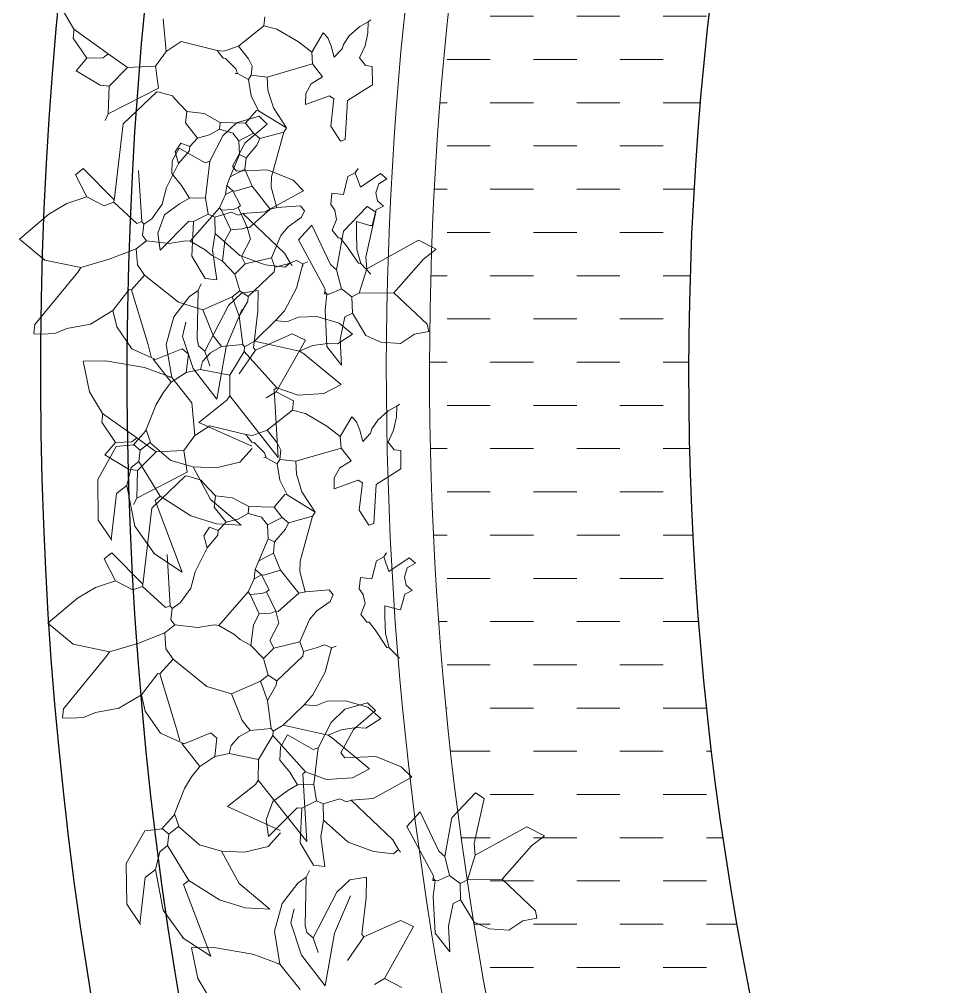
# Model space of a CAD drawing. Header units: millimetres. Extents: x 217.8 to 250.3, y 155.3 to 171.1.
# Drawn here: x 239.367 to 240.443, y 161.243 to 162.362 of the extents above; entities that cross this region are included whole.
import ezdxf

# ---------------------------------------------------------------- set-up
doc = ezdxf.new("R2010")
doc.units = ezdxf.units.MM
for name, color, linetype, lineweight in [('ACQUA', 151, 'Continuous', 20), ('VERDE_giardino', 74, 'Continuous', 9), ('VETRATE', 171, 'Continuous', 9)]:
    doc.layers.add(name, color=color, linetype=linetype, lineweight=lineweight)
doc.layers.add('PROIEZIONI', color=145, linetype='Continuous')

msp = doc.modelspace()

# ---------------------------------------------------------------- hatches: boundary and pattern name
at = {"layer": 'ACQUA'}
h = msp.add_hatch(dxfattribs=at)
h.set_pattern_fill('DASH', color=256, scale=0.4, style=0)
h.set_pattern_definition([(0, (358.711986, -43.13463), (0.05, 0.05), [0.05, -0.05])])
h.paths.add_polyline_path([(244.3418, 165.9229), (244.3418, 165.6204, -0.174446), (246.5631, 164.4613), (246.7837, 164.6645, 0.17708)])
h.paths.add_polyline_path([(243.3257, 165.9208, 2.20923), (247.8419, 161.9543), (247.5419, 161.9543, -2.193796), (243.3257, 165.6181)])

# ---------------------------------------------------------------- linework, layer by layer
at = {"layer": 'PROIEZIONI'}
for radius, end in [(4.45, 218.0722), (4.35, 219.1114), (3.7, 0)]:
    msp.add_arc((243.8419, 161.9543), radius, 42.6531, end, dxfattribs=at)
at = {"layer": 'VERDE_giardino'}
for p, q in [((239.4306, 162.3503), (239.4156, 162.3754)), ((239.5338, 162.3626), (239.5374, 162.3248)), ((239.6515, 162.3648), (239.6503, 162.3543)), ((239.771, 162.3588), (239.7611, 162.3534)), ((239.7706, 162.3464), (239.771, 162.3588)), ((239.771, 162.3588), (239.7739, 162.3611)), ((239.4297, 162.3401), (239.4309, 162.3507)), ((239.4703, 162.322), (239.4306, 162.3503)), ((239.6209, 162.331), (239.6503, 162.3543)), ((239.6652, 162.3505), (239.6503, 162.3543)), ((239.6902, 162.3358), (239.6652, 162.3505)), ((239.7055, 162.3237), (239.7188, 162.3462)), ((239.7241, 162.3406), (239.7188, 162.3462)), ((239.7611, 162.3534), (239.749, 162.3426)), ((239.7672, 162.3311), (239.7706, 162.3464)), ((239.4456, 162.3169), (239.4297, 162.3401)), ((239.5374, 162.3248), (239.5547, 162.3361)), ((239.5962, 162.3259), (239.5547, 162.3361)), ((239.7055, 162.3237), (239.6902, 162.3358)), ((239.7281, 162.3308), (239.7241, 162.3406)), ((239.7422, 162.3326), (239.7406, 162.3276)), ((239.749, 162.3426), (239.7422, 162.3326)), ((239.4644, 162.3173), (239.4703, 162.322)), ((239.4703, 162.322), (239.4924, 162.306)), ((239.5374, 162.3248), (239.5247, 162.3076)), ((239.5962, 162.3259), (239.6032, 162.3171)), ((239.5962, 162.3259), (239.6041, 162.325)), ((239.6041, 162.325), (239.6209, 162.331)), ((239.6209, 162.331), (239.6325, 162.3163)), ((239.7055, 162.3237), (239.7065, 162.3103)), ((239.7315, 162.318), (239.7281, 162.3308)), ((239.7406, 162.3276), (239.7315, 162.318)), ((239.7608, 162.3172), (239.7672, 162.3311)), ((239.4456, 162.3169), (239.4332, 162.3023)), ((239.4456, 162.3169), (239.4644, 162.3173)), ((239.6032, 162.3171), (239.6058, 162.3167)), ((239.6058, 162.3167), (239.6178, 162.3047)), ((239.6325, 162.3163), (239.6368, 162.3078)), ((239.654, 162.2951), (239.7065, 162.3103)), ((239.7065, 162.3103), (239.7182, 162.2955)), ((239.7677, 162.3084), (239.7608, 162.3172)), ((239.4332, 162.3023), (239.4607, 162.2857)), ((239.4712, 162.2845), (239.4924, 162.306)), ((239.4924, 162.306), (239.5247, 162.3076)), ((239.5247, 162.3076), (239.5285, 162.2823)), ((239.6171, 162.2994), (239.6198, 162.2991)), ((239.6178, 162.3047), (239.6198, 162.2991)), ((239.6198, 162.2991), (239.6323, 162.2923)), ((239.6368, 162.3078), (239.6356, 162.2972)), ((239.7756, 162.3075), (239.7677, 162.3084)), ((239.7756, 162.3075), (239.7758, 162.2861)), ((239.6323, 162.2923), (239.6356, 162.2972)), ((239.6323, 162.2923), (239.6354, 162.2732)), ((239.6356, 162.2972), (239.654, 162.2951)), ((239.6549, 162.2801), (239.654, 162.2951)), ((239.7182, 162.2955), (239.705, 162.2874)), ((239.4607, 162.2857), (239.4712, 162.2845)), ((239.4712, 162.2845), (239.4701, 162.2526)), ((239.4701, 162.2526), (239.5285, 162.2823)), ((239.5265, 162.278), (239.4874, 162.2409)), ((239.5292, 162.2777), (239.5265, 162.278)), ((239.5292, 162.2777), (239.5446, 162.2732)), ((239.6612, 162.2597), (239.6549, 162.2801)), ((239.705, 162.2874), (239.6986, 162.2759)), ((239.7758, 162.2861), (239.747, 162.2681)), ((239.5446, 162.2732), (239.547, 162.2703)), ((239.547, 162.2703), (239.5612, 162.2552)), ((239.6354, 162.2732), (239.6441, 162.2562)), ((239.6986, 162.2759), (239.6983, 162.2632)), ((239.6983, 162.2632), (239.7262, 162.2732)), ((239.7262, 162.2732), (239.7312, 162.27)), ((239.7312, 162.27), (239.7275, 162.2384)), ((239.747, 162.2681), (239.7444, 162.223)), ((239.5612, 162.2552), (239.5597, 162.2421)), ((239.5612, 162.2552), (239.581, 162.253)), ((239.6291, 162.2419), (239.6415, 162.2565)), ((239.6415, 162.2565), (239.6441, 162.2562)), ((239.6441, 162.2562), (239.6765, 162.2363)), ((239.6765, 162.2363), (239.6612, 162.2597)), ((239.4701, 162.2526), (239.4666, 162.245)), ((239.581, 162.253), (239.5998, 162.2427)), ((239.6446, 162.2499), (239.6185, 162.2423)), ((239.6542, 162.2407), (239.6446, 162.2499)), ((239.4874, 162.2409), (239.4774, 162.1556)), ((239.5597, 162.2421), (239.5736, 162.2244)), ((239.5874, 162.2281), (239.5989, 162.2348)), ((239.5989, 162.2348), (239.5998, 162.2427)), ((239.5989, 162.2348), (239.6144, 162.2303)), ((239.5998, 162.2427), (239.6291, 162.2419)), ((239.6185, 162.2423), (239.6026, 162.227)), ((239.6287, 162.2191), (239.6542, 162.2407)), ((239.6291, 162.2419), (239.6384, 162.2301)), ((239.6732, 162.2314), (239.6765, 162.2363)), ((239.7275, 162.2384), (239.7388, 162.221)), ((239.5645, 162.2148), (239.5736, 162.2244)), ((239.5736, 162.2244), (239.5874, 162.2281)), ((239.6026, 162.227), (239.5878, 162.1978)), ((239.6144, 162.2303), (239.6213, 162.2215)), ((239.6213, 162.2215), (239.6384, 162.2301)), ((239.6213, 162.2215), (239.6221, 162.2054)), ((239.6384, 162.2301), (239.6457, 162.2239)), ((239.6421, 162.2164), (239.6457, 162.2239)), ((239.6457, 162.2239), (239.6732, 162.2314)), ((239.6732, 162.2314), (239.6591, 162.1796)), ((239.7388, 162.221), (239.7444, 162.223)), ((239.5521, 162.2127), (239.544, 162.1984)), ((239.5478, 162.2088), (239.5543, 162.2187)), ((239.5515, 162.195), (239.5639, 162.2095)), ((239.5521, 162.2127), (239.5822, 162.1958)), ((239.5543, 162.2187), (239.5645, 162.2148)), ((239.5639, 162.2095), (239.5645, 162.2148)), ((239.6138, 162.1921), (239.6287, 162.2191)), ((239.6297, 162.2018), (239.6421, 162.2164)), ((239.544, 162.1984), (239.5436, 162.1837)), ((239.5515, 162.195), (239.5478, 162.2088)), ((239.6111, 162.1799), (239.6221, 162.2054)), ((239.6221, 162.2054), (239.6297, 162.2018)), ((239.6282, 162.1886), (239.6297, 162.2018)), ((239.4325, 162.1822), (239.4413, 162.1892)), ((239.4413, 162.1892), (239.4771, 162.153)), ((239.5089, 162.1279), (239.5051, 162.1871)), ((239.5375, 162.1672), (239.5515, 162.195)), ((239.5822, 162.1958), (239.5878, 162.1978)), ((239.5828, 162.1556), (239.5878, 162.1978)), ((239.6111, 162.1799), (239.6282, 162.1886)), ((239.6138, 162.1921), (239.6184, 162.1862)), ((239.6545, 162.1878), (239.6184, 162.1862)), ((239.6282, 162.1886), (239.6365, 162.1689)), ((239.684, 162.1758), (239.6545, 162.1878)), ((239.7591, 162.1893), (239.7558, 162.1843)), ((239.4455, 162.1567), (239.4325, 162.1822)), ((239.5436, 162.1837), (239.5551, 162.1696)), ((239.6072, 162.1697), (239.6111, 162.1799)), ((239.6591, 162.1796), (239.6587, 162.1676)), ((239.6959, 162.1637), (239.684, 162.1758)), ((239.7422, 162.1592), (239.7473, 162.18)), ((239.7473, 162.18), (239.7558, 162.1843)), ((239.7558, 162.1843), (239.7619, 162.1676)), ((239.7619, 162.1676), (239.7851, 162.1835)), ((239.783, 162.1717), (239.7924, 162.1773)), ((239.7851, 162.1835), (239.7924, 162.1773)), ((239.5375, 162.1672), (239.5327, 162.1483)), ((239.5551, 162.1696), (239.5641, 162.1552)), ((239.606, 162.1592), (239.6072, 162.1697)), ((239.6072, 162.1697), (239.6145, 162.1635)), ((239.6172, 162.1632), (239.6365, 162.1689)), ((239.6365, 162.1689), (239.6575, 162.1425)), ((239.6587, 162.1676), (239.6651, 162.144)), ((239.7798, 162.1611), (239.783, 162.1717)), ((239.4224, 162.149), (239.4455, 162.1567)), ((239.4455, 162.1567), (239.4656, 162.1463)), ((239.4771, 162.153), (239.4774, 162.1556)), ((239.5641, 162.1552), (239.5526, 162.1485)), ((239.5641, 162.1552), (239.5828, 162.1556)), ((239.5828, 162.1556), (239.5859, 162.1366)), ((239.5989, 162.144), (239.606, 162.1592)), ((239.606, 162.1592), (239.6145, 162.1635)), ((239.6145, 162.1635), (239.6232, 162.1465)), ((239.6145, 162.1635), (239.6172, 162.1632)), ((239.6514, 162.1392), (239.6959, 162.1637)), ((239.7275, 162.1476), (239.729, 162.1608)), ((239.729, 162.1608), (239.7422, 162.1592)), ((239.7816, 162.1518), (239.7798, 162.1611)), ((239.4016, 162.1367), (239.4224, 162.149)), ((239.4656, 162.1463), (239.4768, 162.1503)), ((239.4768, 162.1503), (239.4771, 162.153)), ((239.4768, 162.1503), (239.5033, 162.1259)), ((239.5327, 162.1483), (239.5205, 162.1313)), ((239.5526, 162.1485), (239.5354, 162.1356)), ((239.565, 162.1053), (239.5989, 162.144)), ((239.5989, 162.144), (239.6012, 162.1411)), ((239.6147, 162.1421), (239.6203, 162.1442)), ((239.6232, 162.1465), (239.6203, 162.1442)), ((239.6203, 162.1442), (239.631, 162.1215)), ((239.6336, 162.1212), (239.6575, 162.1425)), ((239.6575, 162.1425), (239.6657, 162.1442)), ((239.6657, 162.1442), (239.6926, 162.1463)), ((239.6926, 162.1463), (239.6973, 162.1405)), ((239.7321, 162.1412), (239.7275, 162.1476)), ((239.7423, 162.1167), (239.7697, 162.1455)), ((239.7697, 162.1455), (239.7797, 162.139)), ((239.7802, 162.1414), (239.7887, 162.1457)), ((239.7887, 162.1457), (239.7816, 162.1518)), ((239.3674, 162.1076), (239.4016, 162.1367)), ((239.5205, 162.1313), (239.5112, 162.1249)), ((239.5354, 162.1356), (239.5277, 162.1144)), ((239.5689, 162.1279), (239.5859, 162.1366)), ((239.5859, 162.1366), (239.5935, 162.133)), ((239.5935, 162.133), (239.6129, 162.1388)), ((239.5935, 162.133), (239.594, 162.1143)), ((239.6012, 162.1411), (239.6147, 162.1421)), ((239.6012, 162.1411), (239.6119, 162.1184)), ((239.6129, 162.1388), (239.6205, 162.1352)), ((239.6205, 162.1352), (239.626, 162.1372)), ((239.626, 162.1372), (239.6514, 162.1392)), ((239.626, 162.1372), (239.6741, 162.0915)), ((239.6937, 162.1329), (239.6782, 162.122)), ((239.6973, 162.1405), (239.6937, 162.1329)), ((239.7342, 162.1304), (239.7321, 162.1412)), ((239.7797, 162.139), (239.7682, 162.0869)), ((239.7754, 162.1233), (239.7802, 162.1414)), ((239.5033, 162.1259), (239.5089, 162.1279)), ((239.5089, 162.1279), (239.5112, 162.1249)), ((239.5112, 162.1249), (239.5097, 162.1118)), ((239.5303, 162.0951), (239.5636, 162.1285)), ((239.5636, 162.1285), (239.5689, 162.1279)), ((239.5689, 162.1279), (239.5669, 162.0881)), ((239.6254, 162.1195), (239.631, 162.1215)), ((239.631, 162.1215), (239.6347, 162.1078)), ((239.631, 162.1215), (239.6336, 162.1212)), ((239.6782, 162.122), (239.6699, 162.112)), ((239.6904, 162.1068), (239.7058, 162.1237)), ((239.7058, 162.1237), (239.7272, 162.0784)), ((239.7293, 162.118), (239.7342, 162.1304)), ((239.7572, 162.1281), (239.7727, 162.1236)), ((239.7573, 162.1154), (239.7572, 162.1281)), ((239.7727, 162.1236), (239.7754, 162.1233)), ((239.5097, 162.1118), (239.5143, 162.1059)), ((239.5277, 162.1144), (239.5303, 162.0951)), ((239.594, 162.1143), (239.5909, 162.0948)), ((239.594, 162.1143), (239.6223, 162.0886)), ((239.6051, 162.1059), (239.6119, 162.1184)), ((239.6119, 162.1184), (239.6254, 162.1195)), ((239.6699, 162.112), (239.6589, 162.0862)), ((239.734, 162.1121), (239.7293, 162.118)), ((239.734, 162.1121), (239.7363, 162.1092)), ((239.7344, 162.0722), (239.7423, 162.1167)), ((239.7363, 162.1092), (239.7389, 162.1088)), ((239.7389, 162.1088), (239.7459, 162.1)), ((239.7578, 162.0957), (239.7573, 162.1154)), ((239.3967, 162.0833), (239.3674, 162.1076)), ((239.5025, 162.0966), (239.5143, 162.1059)), ((239.5143, 162.1059), (239.5406, 162.1028)), ((239.5406, 162.1028), (239.5597, 162.1059)), ((239.5597, 162.1059), (239.565, 162.1053)), ((239.565, 162.1053), (239.5825, 162.0952)), ((239.6023, 162.0822), (239.6051, 162.1059)), ((239.6347, 162.1078), (239.6243, 162.0876)), ((239.6904, 162.1068), (239.7211, 162.0498)), ((239.7459, 162.1), (239.7596, 162.0797)), ((239.7693, 162.0735), (239.8292, 162.1065)), ((239.8292, 162.1065), (239.8494, 162.0961)), ((239.5025, 162.0966), (239.4713, 162.0844)), ((239.5039, 162.0781), (239.5025, 162.0966)), ((239.5669, 162.0881), (239.5825, 162.0622)), ((239.5825, 162.0952), (239.5898, 162.089)), ((239.5898, 162.089), (239.6023, 162.0822)), ((239.5909, 162.0948), (239.5957, 162.0607)), ((239.6223, 162.0886), (239.6519, 162.0778)), ((239.6243, 162.0876), (239.6286, 162.0791)), ((239.6741, 162.0915), (239.6807, 162.0801)), ((239.7622, 162.0794), (239.7578, 162.0957)), ((239.7682, 162.0869), (239.7693, 162.0735)), ((239.8347, 162.0845), (239.8494, 162.0961)), ((239.4385, 162.0747), (239.3967, 162.0833)), ((239.4713, 162.0844), (239.4385, 162.0747)), ((239.5123, 162.0661), (239.5039, 162.0781)), ((239.6023, 162.0822), (239.6166, 162.0672)), ((239.6166, 162.0672), (239.6286, 162.0791)), ((239.6286, 162.0791), (239.6589, 162.0862)), ((239.6519, 162.0778), (239.6749, 162.0754)), ((239.6589, 162.0862), (239.6629, 162.0751)), ((239.6629, 162.0751), (239.6767, 162.0788)), ((239.6749, 162.0754), (239.6807, 162.0801)), ((239.6767, 162.0788), (239.6878, 162.0828)), ((239.6807, 162.0801), (239.6831, 162.0771)), ((239.6878, 162.0828), (239.6954, 162.0793)), ((239.6881, 162.051), (239.6954, 162.0793)), ((239.6951, 162.0766), (239.6954, 162.0793)), ((239.6954, 162.0793), (239.701, 162.0813)), ((239.7272, 162.0784), (239.7344, 162.0722)), ((239.7596, 162.0797), (239.7622, 162.0794)), ((239.7622, 162.0794), (239.7741, 162.0673)), ((239.8007, 162.0457), (239.8347, 162.0845)), ((239.3854, 162.0089), (239.4353, 162.0698)), ((239.4353, 162.0698), (239.4385, 162.0747)), ((239.497, 162.0492), (239.5123, 162.0661)), ((239.5123, 162.0661), (239.5513, 162.0348)), ((239.6166, 162.0672), (239.6223, 162.0478)), ((239.6322, 162.0413), (239.6623, 162.0698)), ((239.6623, 162.0698), (239.6629, 162.0751)), ((239.7344, 162.0722), (239.7399, 162.0502)), ((239.7606, 162.0451), (239.7693, 162.0735)), ((239.5741, 162.0483), (239.5776, 162.0559)), ((239.5825, 162.0622), (239.5957, 162.0607)), ((239.4754, 162.025), (239.4943, 162.0495)), ((239.4943, 162.0495), (239.497, 162.0492)), ((239.497, 162.0492), (239.5162, 161.9855)), ((239.5643, 162.0414), (239.5741, 162.0483)), ((239.5741, 162.0483), (239.5729, 161.9924)), ((239.6094, 162.0308), (239.6244, 162.0451)), ((239.6135, 162.0408), (239.6223, 162.0478)), ((239.6223, 162.0478), (239.6322, 162.0413)), ((239.6435, 162.0482), (239.6244, 162.0451)), ((239.6433, 162.0242), (239.6435, 162.0482)), ((239.674, 162.0248), (239.6881, 162.051)), ((239.7205, 162.0445), (239.7208, 162.0471)), ((239.7205, 162.0445), (239.7231, 162.0442)), ((239.7208, 162.0471), (239.7211, 162.0498)), ((239.7208, 162.0471), (239.7231, 162.0442)), ((239.7231, 162.0442), (239.721, 162.0257)), ((239.7231, 162.0442), (239.7258, 162.0439)), ((239.7258, 162.0439), (239.7399, 162.0502)), ((239.7399, 162.0502), (239.7521, 162.0408)), ((239.7521, 162.0408), (239.7606, 162.0451)), ((239.7606, 162.0451), (239.8007, 162.0457)), ((239.8007, 162.0457), (239.8392, 162.0092)), ((239.5461, 162.0178), (239.5643, 162.0414)), ((239.5513, 162.0348), (239.5797, 162.0261)), ((239.5797, 162.0261), (239.6135, 162.0408)), ((239.5922, 161.9981), (239.6094, 162.0308)), ((239.6135, 162.0408), (239.6215, 162.0185)), ((239.6215, 162.0185), (239.6316, 162.036)), ((239.6316, 162.036), (239.6322, 162.0413)), ((239.7521, 162.0408), (239.7526, 162.022)), ((239.4496, 162.0093), (239.4754, 162.025)), ((239.4801, 162.0061), (239.4754, 162.025)), ((239.5797, 162.0261), (239.5921, 161.9953)), ((239.6253, 162.0267), (239.6066, 161.9833)), ((239.6384, 161.982), (239.6433, 162.0242)), ((239.6637, 162.0136), (239.674, 162.0248)), ((239.7232, 161.9835), (239.721, 162.0257)), ((239.744, 162.0177), (239.7526, 162.022)), ((239.7526, 162.022), (239.7682, 161.9962)), ((239.3842, 161.9983), (239.3854, 162.0089)), ((239.4223, 162.0045), (239.4496, 162.0093)), ((239.5374, 161.9859), (239.5461, 162.0178)), ((239.5562, 161.9952), (239.5598, 162.0116)), ((239.6215, 162.0185), (239.6257, 161.986)), ((239.6395, 161.9897), (239.6637, 162.0136)), ((239.6637, 162.0136), (239.6663, 162.0132)), ((239.6768, 162.012), (239.6663, 162.0132)), ((239.6903, 162.0174), (239.6768, 162.012)), ((239.7114, 162.0182), (239.6903, 162.0174)), ((239.7373, 162.0106), (239.7114, 162.0182)), ((239.7526, 161.9978), (239.7373, 162.0106)), ((239.7383, 161.9917), (239.744, 162.0177)), ((239.8392, 162.0092), (239.8409, 162.001)), ((239.393, 161.9979), (239.3842, 161.9983)), ((239.4085, 161.9986), (239.393, 161.9979)), ((239.4223, 162.0045), (239.4085, 161.9986)), ((239.4976, 161.9807), (239.4801, 162.0061)), ((239.5818, 161.978), (239.5922, 161.9981)), ((239.6407, 161.9791), (239.683, 161.9982)), ((239.6982, 161.991), (239.683, 161.9982)), ((239.7526, 161.9978), (239.7352, 161.9865)), ((239.8084, 161.987), (239.8245, 161.9976)), ((239.8245, 161.9976), (239.8409, 162.001)), ((239.5374, 161.9859), (239.5436, 161.9478)), ((239.5683, 161.9579), (239.5562, 161.9952)), ((239.5729, 161.9924), (239.5746, 161.9842)), ((239.5921, 161.9953), (239.6014, 161.9835)), ((239.6014, 161.9835), (239.6257, 161.986)), ((239.6257, 161.986), (239.628, 161.983)), ((239.628, 161.983), (239.6395, 161.9897)), ((239.6395, 161.9897), (239.6916, 161.9782)), ((239.6644, 161.9309), (239.6982, 161.991)), ((239.7065, 161.9845), (239.724, 161.987)), ((239.724, 161.987), (239.7352, 161.9865)), ((239.7383, 161.9917), (239.74, 161.9619)), ((239.7682, 161.9962), (239.7855, 161.9884)), ((239.7855, 161.9884), (239.8084, 161.987)), ((239.5249, 161.9685), (239.4976, 161.9807)), ((239.5162, 161.9855), (239.5199, 161.9717)), ((239.5249, 161.9685), (239.5557, 161.9809)), ((239.5557, 161.9809), (239.563, 161.9747)), ((239.563, 161.9747), (239.5605, 161.9536)), ((239.5746, 161.9842), (239.5818, 161.978)), ((239.5883, 161.9762), (239.5794, 161.9662)), ((239.5818, 161.978), (239.5879, 161.9613)), ((239.6014, 161.9835), (239.5883, 161.9762)), ((239.6066, 161.9833), (239.596, 161.9226)), ((239.6108, 161.9503), (239.6274, 161.9778)), ((239.6407, 161.9791), (239.6215, 161.952)), ((239.6274, 161.9778), (239.628, 161.983)), ((239.6274, 161.9778), (239.6652, 161.9359)), ((239.6407, 161.9791), (239.6384, 161.982)), ((239.6916, 161.9782), (239.7065, 161.9845)), ((239.6916, 161.9782), (239.6965, 161.975)), ((239.6965, 161.975), (239.7395, 161.9394)), ((239.74, 161.9619), (239.7232, 161.9835)), ((239.4412, 161.9664), (239.4669, 161.967)), ((239.4486, 161.9312), (239.4412, 161.9664)), ((239.4669, 161.967), (239.5123, 161.9592)), ((239.5222, 161.9688), (239.5431, 161.9423)), ((239.5222, 161.9688), (239.5249, 161.9685)), ((239.5794, 161.9662), (239.5769, 161.957)), ((239.5123, 161.9592), (239.5436, 161.9478)), ((239.5431, 161.9423), (239.5605, 161.9536)), ((239.5605, 161.9536), (239.5769, 161.957)), ((239.596, 161.9226), (239.5683, 161.9579)), ((239.5769, 161.957), (239.6108, 161.9503)), ((239.5431, 161.9423), (239.5337, 161.93)), ((239.5436, 161.9478), (239.5409, 161.9481)), ((239.5436, 161.9478), (239.5668, 161.9184)), ((239.6108, 161.9503), (239.6107, 161.9263)), ((239.4636, 161.9061), (239.4486, 161.9312)), ((239.5337, 161.93), (239.5255, 161.9164)), ((239.6644, 161.9309), (239.653, 161.9243)), ((239.6623, 161.9336), (239.6652, 161.9359)), ((239.6668, 161.8553), (239.6623, 161.9336)), ((239.6644, 161.9309), (239.6846, 161.9205)), ((239.6898, 161.9272), (239.6652, 161.9359)), ((239.7395, 161.9394), (239.7196, 161.9292)), ((239.5751, 161.8958), (239.6074, 161.9214)), ((239.6074, 161.9214), (239.6107, 161.9263)), ((239.6107, 161.9263), (239.6668, 161.8553)), ((239.6846, 161.9205), (239.6833, 161.91)), ((239.7196, 161.9292), (239.6898, 161.9272)), ((239.5255, 161.9164), (239.5132, 161.8855)), ((239.5668, 161.9184), (239.5704, 161.8806)), ((239.6539, 161.8868), (239.6833, 161.91)), ((239.6982, 161.9062), (239.6833, 161.91)), ((239.7941, 161.9092), (239.7821, 161.8983)), ((239.804, 161.9145), (239.7941, 161.9092)), ((239.8036, 161.9022), (239.804, 161.9145)), ((239.804, 161.9145), (239.807, 161.9168)), ((239.4627, 161.8959), (239.4639, 161.9064)), ((239.5033, 161.8778), (239.4636, 161.9061)), ((239.7232, 161.8915), (239.6982, 161.9062)), ((239.7385, 161.8795), (239.7518, 161.902)), ((239.7572, 161.8964), (239.7518, 161.902)), ((239.7612, 161.8866), (239.7572, 161.8964)), ((239.7821, 161.8983), (239.7752, 161.8884)), ((239.8003, 161.8869), (239.8036, 161.9022)), ((239.4787, 161.8726), (239.4627, 161.8959)), ((239.5132, 161.8855), (239.499, 161.8695)), ((239.5139, 161.8872), (239.519, 161.873)), ((239.5704, 161.8806), (239.5877, 161.8919)), ((239.6362, 161.8681), (239.5751, 161.8958)), ((239.6293, 161.8816), (239.5877, 161.8919)), ((239.6372, 161.8807), (239.6539, 161.8868)), ((239.6539, 161.8868), (239.6655, 161.872)), ((239.7385, 161.8795), (239.7232, 161.8915)), ((239.7645, 161.8738), (239.7612, 161.8866)), ((239.7752, 161.8884), (239.7737, 161.8834)), ((239.7938, 161.873), (239.8003, 161.8869)), ((239.4974, 161.8731), (239.5033, 161.8778)), ((239.5033, 161.8778), (239.5255, 161.8618)), ((239.5704, 161.8806), (239.5577, 161.8634)), ((239.6293, 161.8816), (239.6362, 161.8728)), ((239.6293, 161.8816), (239.6372, 161.8807)), ((239.7385, 161.8795), (239.7396, 161.866)), ((239.7737, 161.8834), (239.7645, 161.8738)), ((239.4795, 161.8678), (239.4581, 161.8298)), ((239.4787, 161.8726), (239.4663, 161.8581)), ((239.4787, 161.8726), (239.4974, 161.8731)), ((239.4795, 161.8678), (239.4999, 161.8699)), ((239.4999, 161.8699), (239.5072, 161.8637)), ((239.5057, 161.8506), (239.5072, 161.8637)), ((239.519, 161.873), (239.5072, 161.8637)), ((239.5426, 161.8516), (239.5183, 161.8726)), ((239.5255, 161.8618), (239.5577, 161.8634)), ((239.5577, 161.8634), (239.5615, 161.8381)), ((239.6223, 161.8496), (239.6365, 161.8656)), ((239.6362, 161.8728), (239.6389, 161.8725)), ((239.6389, 161.8725), (239.6508, 161.8604)), ((239.6655, 161.872), (239.6699, 161.8635)), ((239.6699, 161.8635), (239.6686, 161.853)), ((239.6871, 161.8508), (239.7396, 161.866)), ((239.7396, 161.866), (239.7512, 161.8513)), ((239.8008, 161.8642), (239.7938, 161.873)), ((239.8087, 161.8632), (239.8008, 161.8642)), ((239.8087, 161.8632), (239.8088, 161.8419)), ((239.4663, 161.8581), (239.4937, 161.8415)), ((239.5042, 161.8403), (239.5255, 161.8618)), ((239.5684, 161.8442), (239.5426, 161.8516)), ((239.6502, 161.8552), (239.6528, 161.8548)), ((239.6508, 161.8604), (239.6528, 161.8548)), ((239.6528, 161.8548), (239.6654, 161.848)), ((239.6654, 161.848), (239.6686, 161.853)), ((239.6686, 161.853), (239.6871, 161.8508)), ((239.4917, 161.8228), (239.4968, 161.8436)), ((239.4937, 161.8415), (239.5042, 161.8403)), ((239.4968, 161.8436), (239.5057, 161.8506)), ((239.5042, 161.8403), (239.5032, 161.8083)), ((239.5057, 161.8506), (239.5303, 161.8103)), ((239.5886, 161.8066), (239.5684, 161.8442)), ((239.5684, 161.8442), (239.5949, 161.8431)), ((239.5949, 161.8431), (239.6223, 161.8496)), ((239.6654, 161.848), (239.6685, 161.829)), ((239.6879, 161.8358), (239.6871, 161.8508)), ((239.7381, 161.8432), (239.7316, 161.8317)), ((239.7512, 161.8513), (239.7381, 161.8432)), ((239.8088, 161.8419), (239.78, 161.8239)), ((239.4581, 161.8298), (239.4587, 161.7828)), ((239.5032, 161.8083), (239.5615, 161.8381)), ((239.5595, 161.8338), (239.5205, 161.7967)), ((239.5622, 161.8334), (239.5595, 161.8338)), ((239.5622, 161.8334), (239.5777, 161.829)), ((239.6942, 161.8155), (239.6879, 161.8358)), ((239.7316, 161.8317), (239.7314, 161.8189)), ((239.4799, 161.8135), (239.4917, 161.8228)), ((239.5009, 161.7759), (239.4917, 161.8228)), ((239.5777, 161.829), (239.58, 161.826)), ((239.58, 161.826), (239.5943, 161.811)), ((239.6685, 161.829), (239.6771, 161.8119)), ((239.7314, 161.8189), (239.7593, 161.829)), ((239.7593, 161.829), (239.7642, 161.8257)), ((239.7642, 161.8257), (239.7605, 161.7941)), ((239.78, 161.8239), (239.7774, 161.7788)), ((239.4737, 161.7603), (239.4799, 161.8135)), ((239.5032, 161.8083), (239.4996, 161.8008)), ((239.5303, 161.8103), (239.5244, 161.8056)), ((239.5303, 161.8103), (239.5659, 161.7878)), ((239.624, 161.777), (239.5886, 161.8066)), ((239.5943, 161.811), (239.5927, 161.7978)), ((239.5943, 161.811), (239.6141, 161.8087)), ((239.6141, 161.8087), (239.6328, 161.7984)), ((239.6621, 161.7977), (239.6745, 161.8122)), ((239.6745, 161.8122), (239.6771, 161.8119)), ((239.6771, 161.8119), (239.7095, 161.7921)), ((239.7095, 161.7921), (239.6942, 161.8155)), ((239.5205, 161.7967), (239.5105, 161.7114)), ((239.5244, 161.8056), (239.5559, 161.7225)), ((239.5927, 161.7978), (239.6067, 161.7802)), ((239.6319, 161.7905), (239.6328, 161.7984)), ((239.6328, 161.7984), (239.6621, 161.7977)), ((239.6621, 161.7977), (239.6714, 161.7859)), ((239.5659, 161.7878), (239.5955, 161.7784)), ((239.6204, 161.7839), (239.6319, 161.7905)), ((239.6319, 161.7905), (239.6474, 161.7861)), ((239.6474, 161.7861), (239.6544, 161.7772)), ((239.6544, 161.7772), (239.6714, 161.7859)), ((239.6714, 161.7859), (239.6787, 161.7797)), ((239.6787, 161.7797), (239.7063, 161.7872)), ((239.7063, 161.7872), (239.6922, 161.7354)), ((239.7063, 161.7872), (239.7095, 161.7921)), ((239.7605, 161.7941), (239.7718, 161.7768)), ((239.4587, 161.7828), (239.4744, 161.7594)), ((239.5238, 161.7438), (239.5009, 161.7759)), ((239.5808, 161.7645), (239.5873, 161.7744)), ((239.5873, 161.7744), (239.5975, 161.7706)), ((239.5955, 161.7784), (239.624, 161.777)), ((239.5975, 161.7706), (239.6067, 161.7802)), ((239.6067, 161.7802), (239.6204, 161.7839)), ((239.6544, 161.7772), (239.6552, 161.7611)), ((239.6751, 161.7721), (239.6787, 161.7797)), ((239.7718, 161.7768), (239.7774, 161.7788)), ((239.5845, 161.7507), (239.5808, 161.7645)), ((239.5845, 161.7507), (239.5969, 161.7653)), ((239.5969, 161.7653), (239.5975, 161.7706)), ((239.6627, 161.7575), (239.6751, 161.7721)), ((239.5706, 161.723), (239.5845, 161.7507)), ((239.6442, 161.7357), (239.6552, 161.7611)), ((239.6552, 161.7611), (239.6627, 161.7575)), ((239.6612, 161.7444), (239.6627, 161.7575)), ((239.4655, 161.738), (239.4744, 161.745)), ((239.4744, 161.745), (239.5101, 161.7087)), ((239.5226, 161.7444), (239.5559, 161.7225)), ((239.5419, 161.6836), (239.5382, 161.7428)), ((239.6442, 161.7357), (239.6612, 161.7444)), ((239.6612, 161.7444), (239.6696, 161.7247)), ((239.7803, 161.7357), (239.7889, 161.7401)), ((239.7921, 161.745), (239.7889, 161.7401)), ((239.7889, 161.7401), (239.7949, 161.7233)), ((239.4785, 161.7124), (239.4655, 161.738)), ((239.6403, 161.7255), (239.6442, 161.7357)), ((239.6922, 161.7354), (239.6918, 161.7233)), ((239.7752, 161.715), (239.7803, 161.7357)), ((239.7949, 161.7233), (239.8181, 161.7393)), ((239.816, 161.7274), (239.8254, 161.7331)), ((239.8181, 161.7393), (239.8254, 161.7331)), ((239.5706, 161.723), (239.5658, 161.704)), ((239.639, 161.7149), (239.6403, 161.7255)), ((239.639, 161.7149), (239.6476, 161.7193)), ((239.6403, 161.7255), (239.6476, 161.7193)), ((239.6476, 161.7193), (239.6562, 161.7022)), ((239.6476, 161.7193), (239.6502, 161.719)), ((239.6502, 161.719), (239.6696, 161.7247)), ((239.6696, 161.7247), (239.6905, 161.6982)), ((239.6918, 161.7233), (239.6981, 161.6998)), ((239.8129, 161.7169), (239.816, 161.7274)), ((239.4554, 161.7047), (239.4785, 161.7124)), ((239.4785, 161.7124), (239.4987, 161.7021)), ((239.4987, 161.7021), (239.5098, 161.7061)), ((239.5098, 161.7061), (239.5101, 161.7087)), ((239.5098, 161.7061), (239.5363, 161.6816)), ((239.5101, 161.7087), (239.5105, 161.7114)), ((239.6319, 161.6998), (239.639, 161.7149)), ((239.7605, 161.7033), (239.7621, 161.7165)), ((239.7621, 161.7165), (239.7752, 161.715)), ((239.8147, 161.7075), (239.8129, 161.7169)), ((239.8217, 161.7015), (239.8147, 161.7075)), ((239.4347, 161.6925), (239.4554, 161.7047)), ((239.5658, 161.704), (239.5535, 161.6871)), ((239.598, 161.661), (239.6319, 161.6998)), ((239.6319, 161.6998), (239.6342, 161.6968)), ((239.6342, 161.6968), (239.6477, 161.6979)), ((239.6342, 161.6968), (239.6449, 161.6742)), ((239.6477, 161.6979), (239.6533, 161.6999)), ((239.6562, 161.7022), (239.6533, 161.6999)), ((239.6533, 161.6999), (239.664, 161.6773)), ((239.6666, 161.677), (239.6905, 161.6982)), ((239.6905, 161.6982), (239.6987, 161.6999)), ((239.6987, 161.6999), (239.7257, 161.7021)), ((239.7257, 161.7021), (239.7303, 161.6962)), ((239.7303, 161.6962), (239.7267, 161.6886)), ((239.7651, 161.6969), (239.7605, 161.7033)), ((239.7672, 161.6862), (239.7651, 161.6969)), ((239.8084, 161.679), (239.8132, 161.6971)), ((239.8132, 161.6971), (239.8217, 161.7015)), ((239.4004, 161.6634), (239.4347, 161.6925)), ((239.5363, 161.6816), (239.5419, 161.6836)), ((239.5419, 161.6836), (239.5442, 161.6807)), ((239.5535, 161.6871), (239.5442, 161.6807)), ((239.7267, 161.6886), (239.7113, 161.6777)), ((239.7624, 161.6737), (239.7672, 161.6862)), ((239.7903, 161.6838), (239.8058, 161.6793)), ((239.7903, 161.6712), (239.7903, 161.6838)), ((239.5442, 161.6807), (239.5427, 161.6675)), ((239.6381, 161.6616), (239.6449, 161.6742)), ((239.6449, 161.6742), (239.6584, 161.6753)), ((239.6584, 161.6753), (239.664, 161.6773)), ((239.664, 161.6773), (239.6677, 161.6635)), ((239.664, 161.6773), (239.6666, 161.677)), ((239.7113, 161.6777), (239.7029, 161.6677)), ((239.767, 161.6679), (239.7624, 161.6737)), ((239.8058, 161.6793), (239.8084, 161.679)), ((239.4297, 161.6391), (239.4004, 161.6634)), ((239.5356, 161.6523), (239.5473, 161.6616)), ((239.5427, 161.6675), (239.5473, 161.6616)), ((239.5473, 161.6616), (239.5737, 161.6585)), ((239.5737, 161.6585), (239.5927, 161.6616)), ((239.5927, 161.6616), (239.598, 161.661)), ((239.6353, 161.6379), (239.6381, 161.6616)), ((239.6677, 161.6635), (239.6573, 161.6434)), ((239.7029, 161.6677), (239.6919, 161.642)), ((239.767, 161.6679), (239.7693, 161.6649)), ((239.7693, 161.6649), (239.772, 161.6646)), ((239.772, 161.6646), (239.779, 161.6558)), ((239.7909, 161.6515), (239.7903, 161.6712)), ((239.5356, 161.6523), (239.5043, 161.6401)), ((239.537, 161.6338), (239.5356, 161.6523)), ((239.598, 161.661), (239.6155, 161.6509)), ((239.6155, 161.6509), (239.6228, 161.6448)), ((239.779, 161.6558), (239.7926, 161.6355)), ((239.7952, 161.6352), (239.7909, 161.6515)), ((239.4716, 161.6305), (239.4297, 161.6391)), ((239.5043, 161.6401), (239.4716, 161.6305)), ((239.6228, 161.6448), (239.6353, 161.6379)), ((239.6573, 161.6434), (239.6617, 161.6348)), ((239.6617, 161.6348), (239.6919, 161.642)), ((239.6919, 161.642), (239.6959, 161.6308)), ((239.4683, 161.6255), (239.4716, 161.6305)), ((239.5453, 161.6218), (239.537, 161.6338)), ((239.6353, 161.6379), (239.6496, 161.6229)), ((239.6496, 161.6229), (239.6617, 161.6348)), ((239.6953, 161.6256), (239.6959, 161.6308)), ((239.6959, 161.6308), (239.7097, 161.6345)), ((239.7097, 161.6345), (239.7209, 161.6386)), ((239.7209, 161.6386), (239.7284, 161.635)), ((239.7211, 161.6068), (239.7284, 161.635)), ((239.7281, 161.6324), (239.7284, 161.635)), ((239.7284, 161.635), (239.734, 161.637)), ((239.7926, 161.6355), (239.7952, 161.6352)), ((239.7952, 161.6352), (239.8072, 161.6231)), ((239.4185, 161.5646), (239.4683, 161.6255)), ((239.53, 161.6049), (239.5453, 161.6218)), ((239.5453, 161.6218), (239.5844, 161.5905)), ((239.6496, 161.6229), (239.6553, 161.6035)), ((239.6652, 161.597), (239.6953, 161.6256)), ((239.707, 161.5806), (239.7211, 161.6068)), ((239.5085, 161.5808), (239.5274, 161.6052)), ((239.5274, 161.6052), (239.53, 161.6049)), ((239.53, 161.6049), (239.5492, 161.5413)), ((239.6127, 161.5819), (239.6465, 161.5966)), ((239.6465, 161.5966), (239.6553, 161.6035)), ((239.6465, 161.5966), (239.6546, 161.5743)), ((239.6553, 161.6035), (239.6652, 161.597)), ((239.6646, 161.5918), (239.6652, 161.597)), ((239.5844, 161.5905), (239.6127, 161.5819)), ((239.6546, 161.5743), (239.6646, 161.5918)), ((239.4826, 161.5651), (239.5085, 161.5808)), ((239.5131, 161.5618), (239.5085, 161.5808)), ((239.6127, 161.5819), (239.6251, 161.551)), ((239.6546, 161.5743), (239.6587, 161.5417)), ((239.6967, 161.5693), (239.707, 161.5806)), ((239.7234, 161.5732), (239.7099, 161.5678)), ((239.7445, 161.5739), (239.7234, 161.5732)), ((239.7703, 161.5663), (239.7445, 161.5739)), ((239.4172, 161.5541), (239.4185, 161.5646)), ((239.4553, 161.5603), (239.4826, 161.5651)), ((239.5307, 161.5365), (239.5131, 161.5618)), ((239.6725, 161.5455), (239.6967, 161.5693)), ((239.6967, 161.5693), (239.6993, 161.569)), ((239.7099, 161.5678), (239.6993, 161.569)), ((239.7438, 161.564), (239.7279, 161.5487)), ((239.7699, 161.5715), (239.7438, 161.564)), ((239.7539, 161.5407), (239.7795, 161.5624)), ((239.7795, 161.5624), (239.7699, 161.5715)), ((239.7856, 161.5535), (239.7703, 161.5663)), ((239.4261, 161.5537), (239.4172, 161.5541)), ((239.4416, 161.5543), (239.4261, 161.5537)), ((239.4553, 161.5603), (239.4416, 161.5543)), ((239.6251, 161.551), (239.6344, 161.5393)), ((239.7856, 161.5535), (239.7683, 161.5422)), ((239.5492, 161.5413), (239.5529, 161.5275)), ((239.6344, 161.5393), (239.6214, 161.532)), ((239.6344, 161.5393), (239.6587, 161.5417)), ((239.6587, 161.5417), (239.6611, 161.5388)), ((239.6604, 161.5335), (239.6611, 161.5388)), ((239.6611, 161.5388), (239.6725, 161.5455)), ((239.6725, 161.5455), (239.7246, 161.534)), ((239.7279, 161.5487), (239.713, 161.5194)), ((239.7246, 161.534), (239.7396, 161.5403)), ((239.7391, 161.5137), (239.7539, 161.5407)), ((239.7396, 161.5403), (239.7571, 161.5428)), ((239.7571, 161.5428), (239.7683, 161.5422)), ((239.5579, 161.5242), (239.5307, 161.5365)), ((239.5579, 161.5242), (239.5887, 161.5366)), ((239.5887, 161.5366), (239.596, 161.5304)), ((239.596, 161.5304), (239.5935, 161.5093)), ((239.6214, 161.532), (239.6125, 161.522)), ((239.6439, 161.5061), (239.6604, 161.5335)), ((239.6604, 161.5335), (239.6983, 161.4917)), ((239.6774, 161.5343), (239.6693, 161.52)), ((239.6774, 161.5343), (239.7074, 161.5174)), ((239.7246, 161.534), (239.7296, 161.5307)), ((239.7296, 161.5307), (239.7725, 161.4952)), ((239.5553, 161.5245), (239.5762, 161.498)), ((239.5553, 161.5245), (239.5579, 161.5242)), ((239.6125, 161.522), (239.6099, 161.5128)), ((239.6693, 161.52), (239.6688, 161.5053)), ((239.7074, 161.5174), (239.713, 161.5194)), ((239.7081, 161.4773), (239.713, 161.5194)), ((239.5762, 161.498), (239.5935, 161.5093)), ((239.5935, 161.5093), (239.6099, 161.5128)), ((239.6099, 161.5128), (239.6439, 161.5061)), ((239.6439, 161.5061), (239.6437, 161.4821)), ((239.6688, 161.5053), (239.6803, 161.4912)), ((239.7391, 161.5137), (239.7437, 161.5078)), ((239.7798, 161.5095), (239.7437, 161.5078)), ((239.8092, 161.4974), (239.7798, 161.5095)), ((239.5762, 161.498), (239.5667, 161.4858)), ((239.7725, 161.4952), (239.7527, 161.4849)), ((239.8212, 161.4854), (239.8092, 161.4974)), ((239.5667, 161.4858), (239.5586, 161.4722)), ((239.6803, 161.4912), (239.6893, 161.4768)), ((239.6953, 161.4894), (239.6983, 161.4917)), ((239.6998, 161.411), (239.6953, 161.4894)), ((239.7228, 161.4829), (239.6983, 161.4917)), ((239.7527, 161.4849), (239.7228, 161.4829)), ((239.7766, 161.4608), (239.8212, 161.4854)), ((239.5586, 161.4722), (239.5462, 161.4413)), ((239.6081, 161.4516), (239.6405, 161.4771)), ((239.6405, 161.4771), (239.6437, 161.4821)), ((239.6437, 161.4821), (239.6998, 161.411)), ((239.6893, 161.4768), (239.6779, 161.4702)), ((239.6893, 161.4768), (239.7081, 161.4773)), ((239.7081, 161.4773), (239.7112, 161.4582)), ((239.6779, 161.4702), (239.6606, 161.4573)), ((239.7188, 161.4547), (239.7381, 161.4604)), ((239.7381, 161.4604), (239.7457, 161.4568)), ((239.7513, 161.4589), (239.7766, 161.4608)), ((239.8676, 161.4383), (239.895, 161.4672)), ((239.9049, 161.4607), (239.8935, 161.4086)), ((239.895, 161.4672), (239.9049, 161.4607)), ((239.6692, 161.4239), (239.6081, 161.4516)), ((239.6606, 161.4573), (239.653, 161.4361)), ((239.6556, 161.4167), (239.6889, 161.4502)), ((239.6889, 161.4502), (239.6941, 161.4496)), ((239.6941, 161.4496), (239.6921, 161.4097)), ((239.6941, 161.4496), (239.7112, 161.4582)), ((239.7112, 161.4582), (239.7188, 161.4547)), ((239.7188, 161.4547), (239.7192, 161.4359)), ((239.7457, 161.4568), (239.7513, 161.4589)), ((239.7513, 161.4589), (239.7993, 161.4132)), ((239.5462, 161.4413), (239.532, 161.4253)), ((239.5469, 161.443), (239.552, 161.4288)), ((239.8157, 161.4284), (239.831, 161.4453)), ((239.831, 161.4453), (239.8524, 161.4001)), ((239.8597, 161.3939), (239.8676, 161.4383)), ((239.552, 161.4288), (239.5402, 161.4195)), ((239.5756, 161.4074), (239.5514, 161.4284)), ((239.653, 161.4361), (239.6556, 161.4167)), ((239.7192, 161.4359), (239.7162, 161.4164)), ((239.7192, 161.4359), (239.7476, 161.4103)), ((239.8157, 161.4284), (239.8464, 161.3714)), ((239.8945, 161.3951), (239.9545, 161.4281)), ((239.9545, 161.4281), (239.9746, 161.4177)), ((239.5125, 161.4236), (239.4911, 161.3856)), ((239.5125, 161.4236), (239.533, 161.4257)), ((239.533, 161.4257), (239.5402, 161.4195)), ((239.5387, 161.4063), (239.5402, 161.4195)), ((239.6553, 161.4054), (239.6695, 161.4213)), ((239.7162, 161.4164), (239.7209, 161.3823)), ((239.9599, 161.4061), (239.9746, 161.4177)), ((239.5299, 161.3993), (239.5387, 161.4063)), ((239.5387, 161.4063), (239.5633, 161.366)), ((239.6014, 161.4), (239.5756, 161.4074)), ((239.6279, 161.3988), (239.6553, 161.4054)), ((239.6921, 161.4097), (239.7078, 161.3839)), ((239.7476, 161.4103), (239.7771, 161.3994)), ((239.7993, 161.4132), (239.806, 161.4017)), ((239.8935, 161.4086), (239.8945, 161.3951)), ((239.926, 161.3674), (239.9599, 161.4061)), ((239.5248, 161.3786), (239.5299, 161.3993)), ((239.6216, 161.3624), (239.6014, 161.4)), ((239.6014, 161.4), (239.6279, 161.3988)), ((239.7771, 161.3994), (239.8001, 161.397)), ((239.8001, 161.397), (239.806, 161.4017)), ((239.806, 161.4017), (239.8083, 161.3988)), ((239.8524, 161.4001), (239.8597, 161.3939)), ((239.8597, 161.3939), (239.8651, 161.3719)), ((239.8859, 161.3668), (239.8945, 161.3951)), ((239.4911, 161.3856), (239.4917, 161.3385)), ((239.7078, 161.3839), (239.7209, 161.3823)), ((239.513, 161.3693), (239.5248, 161.3786)), ((239.5339, 161.3316), (239.5248, 161.3786)), ((239.6993, 161.37), (239.7029, 161.3776)), ((239.8461, 161.3688), (239.8464, 161.3714)), ((239.851, 161.3655), (239.8651, 161.3719)), ((239.8651, 161.3719), (239.8774, 161.3624)), ((239.5067, 161.3161), (239.513, 161.3693)), ((239.5633, 161.366), (239.5574, 161.3614)), ((239.5574, 161.3614), (239.589, 161.2783)), ((239.5633, 161.366), (239.5989, 161.3435)), ((239.6571, 161.3328), (239.6216, 161.3624)), ((239.6714, 161.3394), (239.6896, 161.363)), ((239.6896, 161.363), (239.6993, 161.37)), ((239.6993, 161.37), (239.6981, 161.3141)), ((239.7347, 161.3525), (239.7497, 161.3667)), ((239.7688, 161.3698), (239.7497, 161.3667)), ((239.7686, 161.3458), (239.7688, 161.3698)), ((239.8457, 161.3661), (239.8461, 161.3688)), ((239.8457, 161.3661), (239.8484, 161.3658)), ((239.8461, 161.3688), (239.8484, 161.3658)), ((239.8484, 161.3658), (239.8462, 161.3474)), ((239.8484, 161.3658), (239.851, 161.3655)), ((239.8774, 161.3624), (239.8859, 161.3668)), ((239.8774, 161.3624), (239.8778, 161.3437)), ((239.8859, 161.3668), (239.926, 161.3674)), ((239.926, 161.3674), (239.9644, 161.3308)), ((239.7175, 161.3198), (239.7347, 161.3525)), ((239.7506, 161.3484), (239.7318, 161.305)), ((239.4917, 161.3385), (239.5074, 161.3152)), ((239.5989, 161.3435), (239.6285, 161.3342)), ((239.6626, 161.3075), (239.6714, 161.3394)), ((239.7636, 161.3037), (239.7686, 161.3458)), ((239.8485, 161.3051), (239.8462, 161.3474)), ((239.8636, 161.3133), (239.8693, 161.3393)), ((239.8693, 161.3393), (239.8778, 161.3437)), ((239.8778, 161.3437), (239.8935, 161.3178)), ((239.5568, 161.2996), (239.5339, 161.3316)), ((239.6285, 161.3342), (239.6571, 161.3328)), ((239.6814, 161.3169), (239.6851, 161.3333)), ((239.9644, 161.3308), (239.9661, 161.3226)), ((239.6936, 161.2796), (239.6814, 161.3169)), ((239.7071, 161.2997), (239.7175, 161.3198)), ((239.766, 161.3007), (239.8083, 161.3198)), ((239.8234, 161.3127), (239.8083, 161.3198)), ((239.8935, 161.3178), (239.9107, 161.3101)), ((239.9337, 161.3086), (239.9497, 161.3192)), ((239.9497, 161.3192), (239.9661, 161.3226)), ((239.6626, 161.3075), (239.6688, 161.2694)), ((239.6981, 161.3141), (239.6998, 161.3058)), ((239.6998, 161.3058), (239.7071, 161.2997)), ((239.7318, 161.305), (239.7213, 161.2443)), ((239.766, 161.3007), (239.7636, 161.3037)), ((239.7897, 161.2526), (239.8234, 161.3127)), ((239.8652, 161.2835), (239.8485, 161.3051)), ((239.8636, 161.3133), (239.8652, 161.2835)), ((239.9107, 161.3101), (239.9337, 161.3086)), ((239.5556, 161.3002), (239.589, 161.2783)), ((239.7071, 161.2997), (239.7131, 161.2829)), ((239.766, 161.3007), (239.7468, 161.2736)), ((239.5664, 161.288), (239.5922, 161.2887)), ((239.5739, 161.2528), (239.5664, 161.288)), ((239.5922, 161.2887), (239.6375, 161.2809)), ((239.6375, 161.2809), (239.6688, 161.2694)), ((239.6688, 161.2694), (239.6662, 161.2697)), ((239.7213, 161.2443), (239.6936, 161.2796)), ((239.6688, 161.2694), (239.6921, 161.24)), ((239.5889, 161.2277), (239.5739, 161.2528)), ((239.7897, 161.2526), (239.7782, 161.2459)), ((239.7897, 161.2526), (239.8098, 161.2422))]:
    msp.add_line(p, q, dxfattribs=at)
for centre, start, end in [((239.4874, 162.2409), 133.142, 172.945), ((239.4795, 161.8678), 96.1023, 150.8313), ((239.5205, 161.7967), 133.142, 172.945), ((239.5125, 161.4236), 96.1023, 150.8313)]:
    msp.add_arc(centre, 0.000000331, start, end, dxfattribs=at)
at = {"layer": 'VETRATE'}
for radius, end in [(4.05, 223.0004), (4, 222.9863)]:
    msp.add_arc((243.8419, 161.9543), radius, 42.6531, end, dxfattribs=at)

doc.saveas('drawing.dxf')
